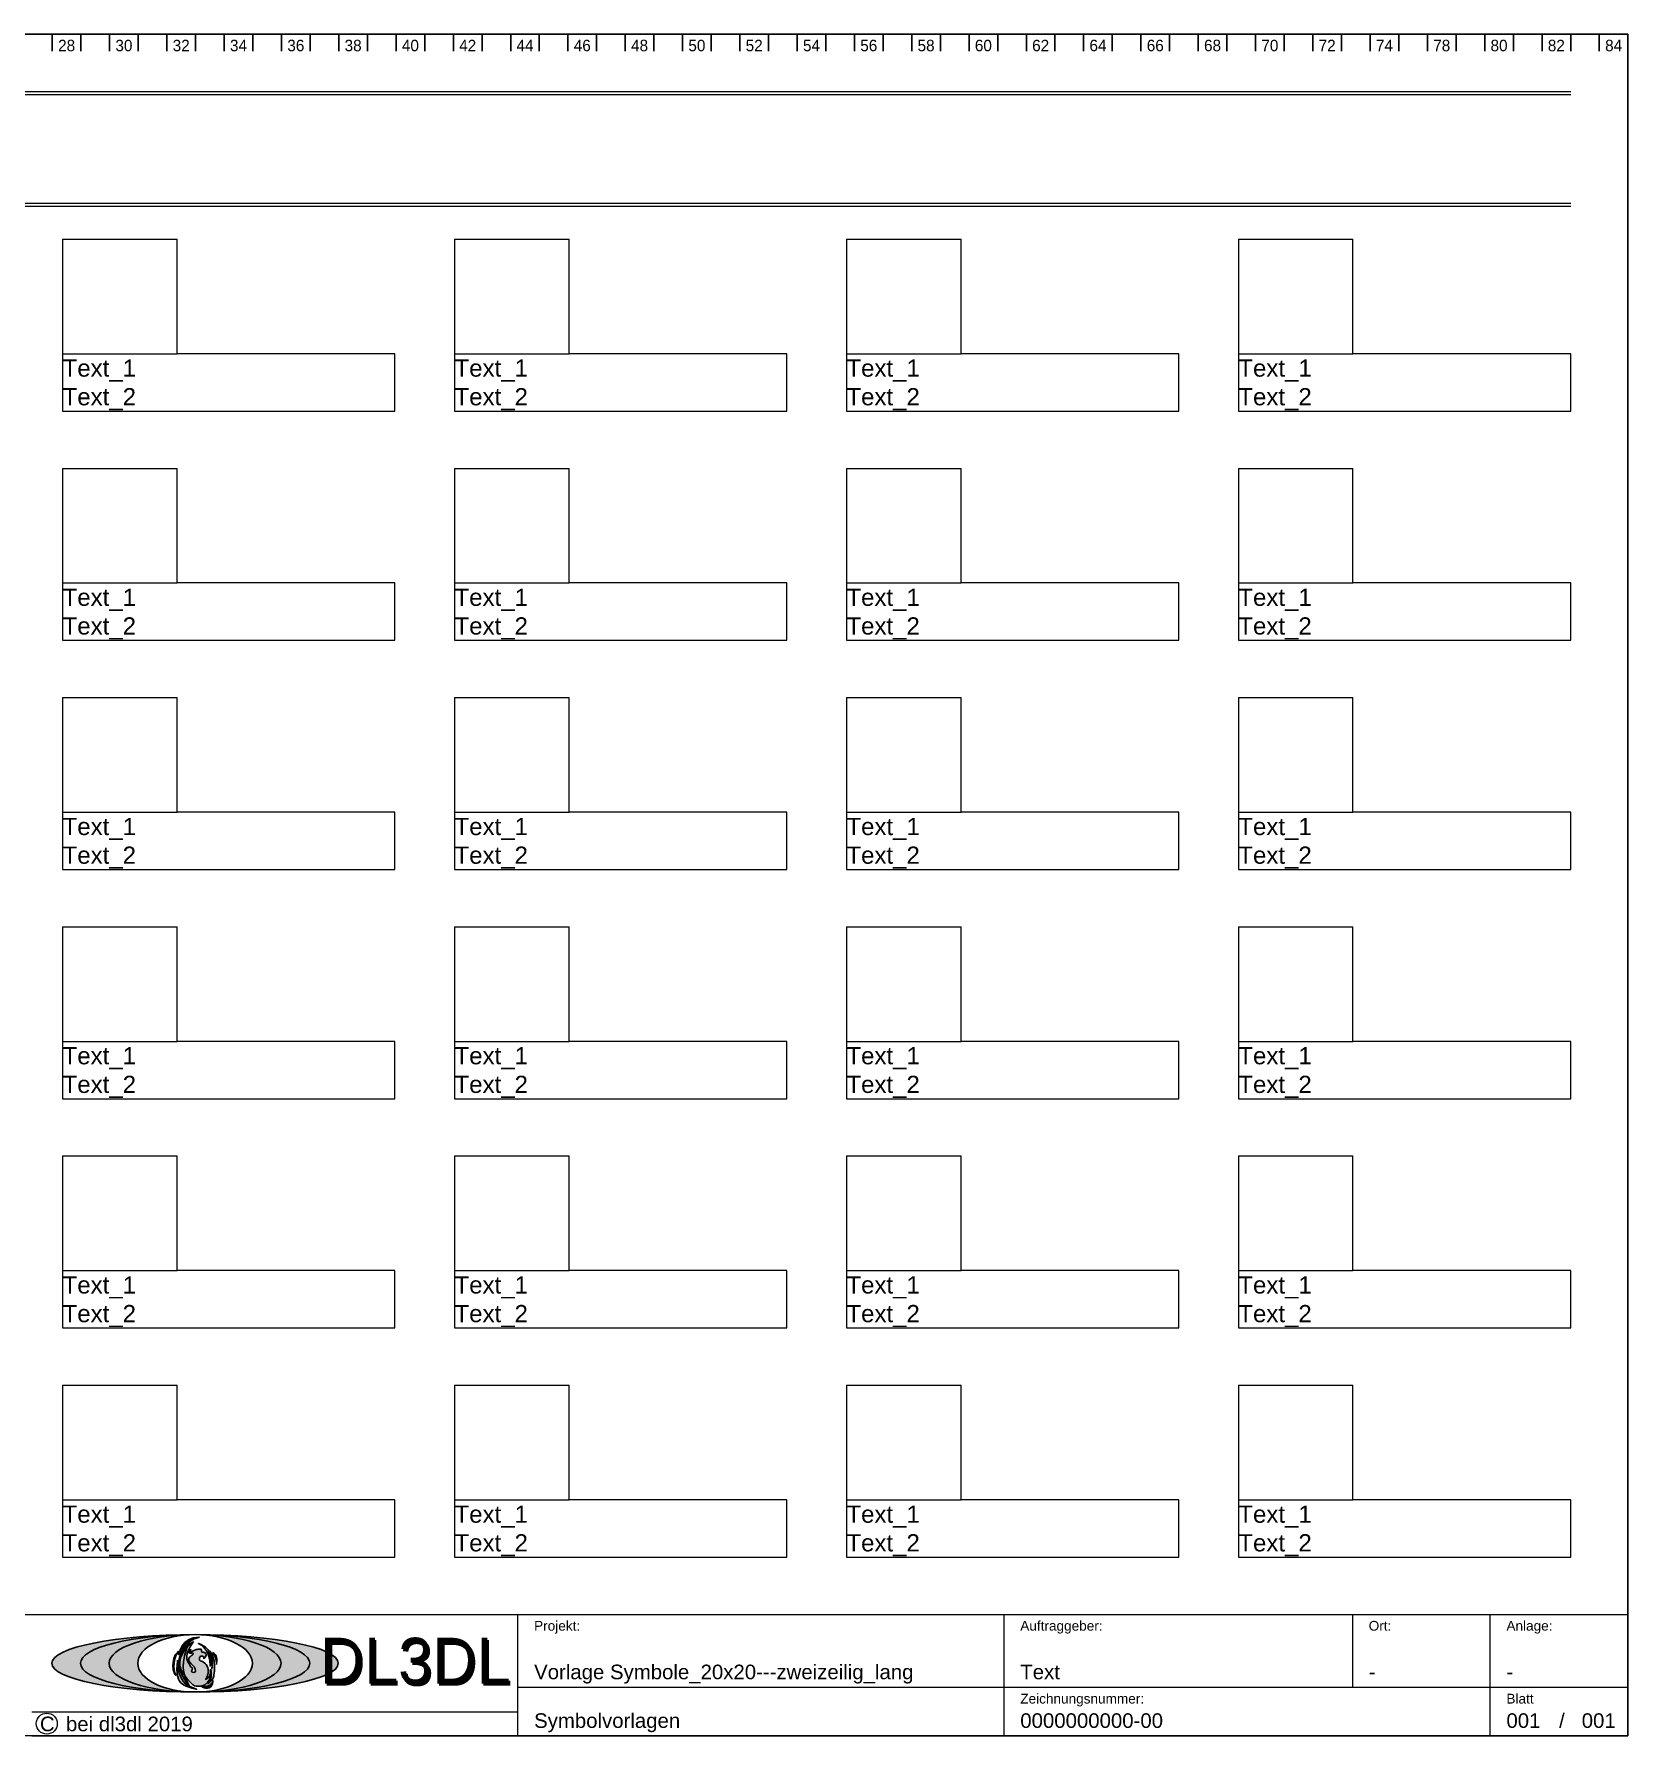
# Model space of a CAD drawing. Header units: millimetres. Extents: x 0 to 1740, y -634 to 297.
# Drawn here: x 1461.8 to 1740, y -633.9 to -336.9 of the extents above; entities that cross this region are included whole.
import ezdxf
from ezdxf.enums import TextEntityAlignment as Align

# ---------------------------------------------------------------- set-up
doc = ezdxf.new("R2010")
doc.units = ezdxf.units.MM
doc.layers.get('0').update_dxf_attribs({"lineweight": 25, "true_color": 0xffffff})
for name, color, linetype, lineweight, true_color in [('_Rahmen_Symbol_bl', 5, 'Continuous', 5, 0x0000ff), ('_Rahmen_Symbol_rt', 1, 'Continuous', 5, 0xff0000), ('_Rahmen_Symbol_Text', 3, 'Continuous', 5, 0x00ff00), ('_Zeichenfläche', 30, 'Continuous', 5, 0xff7f00), ('BLATTRAHMEN', 5, 'Continuous', 5, 0x0000ff), ('FORMAT', 2, 'Continuous', 5, 0xffff00), ('LOGO_A', 1, 'Continuous', 5, 0xff0000), ('LOGO_B', 30, 'Continuous', 5, 0xff7f00), ('LOGO_C', 12, 'Continuous', 5, 0xaa0000), ('LOGO_TEXT', 5, 'Continuous', 5, 0x0000ff), ('TEXT_VORGABE', 1, 'Continuous', 5, 0xff0000)]:
    doc.layers.add(name, color=color, linetype=linetype, lineweight=lineweight, true_color=true_color)
for name, color, linetype, true_color in [('Logo_Text2', 1, 'Continuous', 0xff0000), ('PFOENIX', 94, 'Continuous', 0x008000), ('RASTER', 5, 'Continuous', 0x0000ff), ('TEXT_AUSGEFUELLT', 3, 'Continuous', 0x00ff00)]:
    doc.layers.add(name, color=color, linetype=linetype, true_color=true_color)
doc.styles.add('textstyle101', font='')
doc.styles.add('textstyle120', font='')
doc.styles.add('textstyle131', font='')
doc.styles.add('textstyle135', font='')
doc.styles.add('textstyle1435', font='')
doc.styles.add('textstyle1436', font='')
doc.styles.add('textstyle1437', font='')
doc.styles.add('textstyle1442', font='')
doc.styles.add('textstyle1446', font='')
doc.styles.add('textstyle1447', font='')
doc.styles.add('textstyle1448', font='')
doc.styles.add('textstyle1449', font='')
doc.styles.add('textstyle1450', font='')
doc.styles.add('textstyle147', font='')
doc.styles.add('textstyle156', font='')
doc.styles.add('textstyle1582', font='')
doc.styles.add('textstyle1583', font='')
doc.styles.add('textstyle1584', font='')
doc.styles.add('textstyle1585', font='')
doc.styles.add('textstyle1586', font='')
doc.styles.add('textstyle1587', font='')
doc.styles.add('textstyle1588', font='')
doc.styles.add('textstyle1589', font='')
doc.styles.add('textstyle1590', font='')
doc.styles.add('textstyle1591', font='')
doc.styles.add('textstyle1592', font='')
doc.styles.add('textstyle1593', font='')
doc.styles.add('textstyle1595', font='')
doc.styles.add('textstyle1596', font='')
doc.styles.add('textstyle1597', font='')
doc.styles.add('textstyle1598', font='')
doc.styles.add('textstyle1599', font='')
doc.styles.add('textstyle1600', font='')
doc.styles.add('textstyle1601', font='')
doc.styles.add('textstyle1603', font='')
doc.styles.add('textstyle1604', font='')
doc.styles.add('textstyle1605', font='')
doc.styles.add('textstyle1610', font='')
doc.styles.add('textstyle1611', font='')
doc.styles.add('textstyle1612', font='')
doc.styles.add('textstyle1613', font='')
doc.styles.add('textstyle1618', font='')
doc.styles.add('textstyle1622', font='')
doc.styles.add('textstyle1623', font='')
doc.styles.add('textstyle1624', font='')
doc.styles.add('textstyle1625', font='')
doc.styles.add('textstyle1626', font='')
doc.styles.add('textstyle1635', font='')
doc.styles.add('textstyle1636', font='')
doc.styles.add('textstyle1637', font='')
doc.styles.add('textstyle1638', font='')
doc.styles.add('textstyle1639', font='')
doc.styles.add('textstyle1640', font='')
doc.styles.add('textstyle1641', font='')
doc.styles.add('textstyle167', font='')
doc.styles.add('textstyle183', font='')
doc.styles.add('textstyle202', font='')
doc.styles.add('textstyle21', font='')
doc.styles.add('textstyle214', font='')
doc.styles.add('textstyle221', font='')
doc.styles.add('textstyle232', font='')
doc.styles.add('textstyle239', font='')
doc.styles.add('textstyle250', font='')
doc.styles.add('textstyle265', font='')
doc.styles.add('textstyle27', font='')
doc.styles.add('textstyle276', font='')
doc.styles.add('textstyle282', font='')
doc.styles.add('textstyle292', font='')
doc.styles.add('textstyle303', font='')
doc.styles.add('textstyle326', font='')
doc.styles.add('textstyle329', font='')
doc.styles.add('textstyle39', font='')
doc.styles.add('textstyle407', font='')
doc.styles.add('textstyle413', font='')
doc.styles.add('textstyle418', font='')
doc.styles.add('textstyle440', font='')
doc.styles.add('textstyle500', font='')
doc.styles.add('textstyle508', font='')
doc.styles.add('textstyle513', font='')
doc.styles.add('textstyle54', font='')
doc.styles.add('textstyle65', font='')
doc.styles.add('textstyle663', font='')
doc.styles.add('textstyle666', font='')
doc.styles.add('textstyle674', font='')
doc.styles.add('textstyle679', font='')
doc.styles.add('textstyle685', font='')
doc.styles.add('textstyle7', font='')
doc.styles.add('textstyle712', font='')
doc.styles.add('textstyle718', font='')
doc.styles.add('textstyle723', font='')
doc.styles.add('textstyle76', font='')
doc.styles.add('textstyle87', font='')
doc.styles.add('textstyle98', font='')
doc.styles.get('textstyle101').set_extended_font_data('textstyle80')
doc.styles.get('textstyle120').set_extended_font_data('textstyle78')
doc.styles.get('textstyle131').set_extended_font_data('textstyle79')
doc.styles.get('textstyle135').set_extended_font_data('textstyle142')
doc.styles.get('textstyle1435').set_extended_font_data('Arial')
doc.styles.get('textstyle1436').set_extended_font_data('Arial')
doc.styles.get('textstyle1437').set_extended_font_data('Arial')
doc.styles.get('textstyle1442').set_extended_font_data('Arial')
doc.styles.get('textstyle1446').set_extended_font_data('Arial')
doc.styles.get('textstyle1447').set_extended_font_data('Arial')
doc.styles.get('textstyle1448').set_extended_font_data('Arial')
doc.styles.get('textstyle1449').set_extended_font_data('Arial')
doc.styles.get('textstyle1450').set_extended_font_data('Arial')
doc.styles.get('textstyle147').set_extended_font_data('textstyle141')
doc.styles.get('textstyle156').set_extended_font_data('textstyle82')
doc.styles.get('textstyle1582').set_extended_font_data('Arial')
doc.styles.get('textstyle1583').set_extended_font_data('Arial')
doc.styles.get('textstyle1584').set_extended_font_data('Arial')
doc.styles.get('textstyle1585').set_extended_font_data('Arial')
doc.styles.get('textstyle1586').set_extended_font_data('Arial')
doc.styles.get('textstyle1587').set_extended_font_data('Arial')
doc.styles.get('textstyle1588').set_extended_font_data('Arial')
doc.styles.get('textstyle1589').set_extended_font_data('Arial')
doc.styles.get('textstyle1590').set_extended_font_data('Arial')
doc.styles.get('textstyle1591').set_extended_font_data('Arial')
doc.styles.get('textstyle1592').set_extended_font_data('Arial')
doc.styles.get('textstyle1593').set_extended_font_data('Arial')
doc.styles.get('textstyle1595').set_extended_font_data('Arial')
doc.styles.get('textstyle1596').set_extended_font_data('Arial')
doc.styles.get('textstyle1597').set_extended_font_data('Arial')
doc.styles.get('textstyle1598').set_extended_font_data('Arial')
doc.styles.get('textstyle1599').set_extended_font_data('Arial')
doc.styles.get('textstyle1600').set_extended_font_data('Arial')
doc.styles.get('textstyle1601').set_extended_font_data('Arial')
doc.styles.get('textstyle1603').set_extended_font_data('Arial')
doc.styles.get('textstyle1604').set_extended_font_data('Arial')
doc.styles.get('textstyle1605').set_extended_font_data('Arial')
doc.styles.get('textstyle1610').set_extended_font_data('Arial')
doc.styles.get('textstyle1611').set_extended_font_data('Arial')
doc.styles.get('textstyle1612').set_extended_font_data('Arial')
doc.styles.get('textstyle1613').set_extended_font_data('Arial')
doc.styles.get('textstyle1618').set_extended_font_data('Arial')
doc.styles.get('textstyle1622').set_extended_font_data('Arial')
doc.styles.get('textstyle1623').set_extended_font_data('Arial')
doc.styles.get('textstyle1624').set_extended_font_data('Arial')
doc.styles.get('textstyle1625').set_extended_font_data('Arial')
doc.styles.get('textstyle1626').set_extended_font_data('Arial')
doc.styles.get('textstyle1635').set_extended_font_data('Arial')
doc.styles.get('textstyle1636').set_extended_font_data('Arial')
doc.styles.get('textstyle1637').set_extended_font_data('Arial')
doc.styles.get('textstyle1638').set_extended_font_data('Arial')
doc.styles.get('textstyle1639').set_extended_font_data('Arial')
doc.styles.get('textstyle1640').set_extended_font_data('Arial')
doc.styles.get('textstyle1641').set_extended_font_data('Arial')
doc.styles.get('textstyle167').set_extended_font_data('textstyle140')
doc.styles.get('textstyle183').set_extended_font_data('textstyle146')
doc.styles.get('textstyle202').set_extended_font_data('textstyle143')
doc.styles.get('textstyle21').set_extended_font_data('textstyle72')
doc.styles.get('textstyle214').set_extended_font_data('textstyle144')
doc.styles.get('textstyle221').set_extended_font_data('textstyle148')
doc.styles.get('textstyle232').set_extended_font_data('textstyle150')
doc.styles.get('textstyle239').set_extended_font_data('textstyle145')
doc.styles.get('textstyle250').set_extended_font_data('textstyle147')
doc.styles.get('textstyle265').set_extended_font_data('textstyle152')
doc.styles.get('textstyle27').set_extended_font_data('textstyle70')
doc.styles.get('textstyle276').set_extended_font_data('textstyle154')
doc.styles.get('textstyle282').set_extended_font_data('textstyle153')
doc.styles.get('textstyle292').set_extended_font_data('textstyle149')
doc.styles.get('textstyle303').set_extended_font_data('textstyle151')
doc.styles.get('textstyle326').set_extended_font_data('TGL 31034-1')
doc.styles.get('textstyle329').set_extended_font_data('TGL 31034-1')
doc.styles.get('textstyle39').set_extended_font_data('textstyle71')
doc.styles.get('textstyle407').set_extended_font_data('Arial')
doc.styles.get('textstyle413').set_extended_font_data('Arial')
doc.styles.get('textstyle418').set_extended_font_data('Arial')
doc.styles.get('textstyle440').set_extended_font_data('Arial')
doc.styles.get('textstyle500').set_extended_font_data('Arial')
doc.styles.get('textstyle508').set_extended_font_data('Arial')
doc.styles.get('textstyle513').set_extended_font_data('Arial')
doc.styles.get('textstyle54').set_extended_font_data('textstyle77')
doc.styles.get('textstyle65').set_extended_font_data('textstyle76')
doc.styles.get('textstyle663').set_extended_font_data('Arial')
doc.styles.get('textstyle666').set_extended_font_data('Arial')
doc.styles.get('textstyle674').set_extended_font_data('Arial')
doc.styles.get('textstyle679').set_extended_font_data('Arial')
doc.styles.get('textstyle685').set_extended_font_data('Arial')
doc.styles.get('textstyle7').set_extended_font_data('textstyle73')
doc.styles.get('textstyle712').set_extended_font_data('Arial')
doc.styles.get('textstyle718').set_extended_font_data('Arial')
doc.styles.get('textstyle723').set_extended_font_data('Arial')
doc.styles.get('textstyle76').set_extended_font_data('textstyle74')
doc.styles.get('textstyle87').set_extended_font_data('textstyle75')
doc.styles.get('textstyle98').set_extended_font_data('textstyle81')

msp = doc.modelspace()

# ---------------------------------------------------------------- hatches: boundary and pattern name
at = {"layer": 'LOGO_A'}
h = msp.add_hatch(color=256, dxfattribs=at)
edge = h.paths.add_edge_path()
edge.add_ellipse((1489.92, -621.26), major_axis=(10, 0), ratio=0.5, start_angle=0, end_angle=360)
edge = h.paths.add_edge_path()
edge.add_ellipse((1489.92, -621.26), major_axis=(15, 0), ratio=0.333333, start_angle=0, end_angle=360)
at = {"layer": 'LOGO_B'}
h = msp.add_hatch(color=256, dxfattribs=at)
edge = h.paths.add_edge_path()
edge.add_ellipse((1489.92, -621.26), major_axis=(15, 0), ratio=0.333333, start_angle=0, end_angle=360)
edge = h.paths.add_edge_path()
edge.add_ellipse((1489.92, -621.26), major_axis=(20, 0), ratio=0.25, start_angle=0, end_angle=360)
at = {"layer": 'LOGO_C'}
h = msp.add_hatch(color=256, dxfattribs=at)
edge = h.paths.add_edge_path()
edge.add_ellipse((1489.92, -621.26), major_axis=(20, 0), ratio=0.25, start_angle=0, end_angle=360)
edge = h.paths.add_edge_path()
edge.add_ellipse((1489.92, -621.26), major_axis=(25, 0), ratio=0.2, start_angle=0, end_angle=360)
at = {"layer": 'PFOENIX'}
h = msp.add_hatch(color=256, dxfattribs=at)
edge = h.paths.add_edge_path()
edge.add_spline(control_points=[(1489.18, -621.89), (1489.58, -622.14), (1489.3, -622.61), (1489.3, -622.61), (1489.3, -622.61), (1489.4, -622.85), (1490.03, -622.86), (1489.93, -622.28), (1489.81, -621.89), (1489.29, -621.37), (1488.88, -621.03), (1488.73, -620.56), (1489.03, -620.07), (1489.53, -619.75), (1489.62, -619.62), (1489.55, -619.45), (1489.27, -619.46), (1489.01, -619.53), (1488.8, -619.41), (1488.85, -619.06), (1489.18, -618.9), (1489.19, -618.88), (1489.19, -618.9), (1489.1, -619.04), (1488.95, -619.16), (1489.07, -619.26), (1489.45, -619.16), (1489.91, -618.91), (1490.71, -618.74), (1491, -618.78), (1491.04, -618.86), (1491.08, -619.11), (1490.99, -619.32), (1491.38, -619.28), (1491.66, -619.41), (1491.88, -619.64), (1491.83, -620.02), (1491.57, -620.36), (1491.46, -620.44), (1491.46, -620.44), (1491.43, -620.24), (1491.37, -620.03), (1491.13, -619.99), (1490.8, -620.04), (1490.66, -620.36), (1490.67, -620.75), (1490.96, -620.87), (1491.55, -621.08), (1491.83, -621.44)], knot_values=[0, 0, 0, 0, 1, 2, 3, 4, 5, 6, 7, 8, 9, 10, 11, 12, 13, 14, 15, 16, 17, 18, 19, 20, 21, 22, 23, 24, 25, 26, 27, 28, 29, 30, 31, 32, 33, 34, 35, 36, 37, 38, 39, 40, 41, 42, 43, 44, 45, 46, 46, 46, 46], degree=3, periodic=0)
edge.add_spline(control_points=[(1491.83, -621.44), (1492.1, -621.9), (1492.29, -622.55), (1492.18, -623.18), (1491.95, -623.75), (1491.74, -624.1), (1491.74, -624.1), (1492.43, -623.69), (1492.62, -622.99), (1492.61, -622.45), (1492.54, -622.3), (1492.75, -622.66), (1492.77, -623.29), (1492.64, -623.7), (1492.08, -624.72), (1491.5, -625.1), (1490.85, -625.28), (1490.07, -625.29), (1489.57, -625.04), (1489.57, -625.04), (1489.57, -625.04)], knot_values=[0, 0, 0, 0, 1, 2, 3, 4, 5, 6, 7, 8, 9, 10, 11, 12, 13, 14, 15, 16, 17, 18, 18, 18, 18], degree=3, periodic=0)
edge.add_spline(control_points=[(1489.57, -625.04), (1489.57, -625.04), (1489.51, -625.08), (1485.66, -620.66), (1489.65, -617.46)], knot_values=[0, 0, 0, 0, 1, 2, 2, 2, 2], degree=3, periodic=0)
edge.add_spline(control_points=[(1489.65, -617.46), (1487.9, -619.74), (1489.18, -621.89), (1489.18, -621.89), (1489.18, -621.89), (1489.18, -621.89), (1489.18, -621.89)], knot_values=[0, 0, 0, 0, 1, 2, 3, 4, 4, 4, 4], degree=3, periodic=0)
h = msp.add_hatch(color=256, dxfattribs=at)
edge = h.paths.add_edge_path()
edge.add_spline(control_points=[(1489.06, -617.4), (1487.08, -621.25), (1488.92, -625.25), (1488.92, -625.27), (1488.92, -625.27), (1486.06, -621.19), (1489.06, -617.4), (1489.06, -617.4), (1489.06, -617.4)], knot_values=[0, 0, 0, 0, 1, 2, 3, 4, 5, 6, 6, 6, 6], degree=3, periodic=0)
h = msp.add_hatch(color=256, dxfattribs=at)
edge = h.paths.add_edge_path()
edge.add_spline(control_points=[(1490.68, -616.68), (1488.03, -617.32), (1487.05, -619.86), (1487.05, -619.86)], knot_values=[0, 0, 0, 0, 1, 1, 1, 1], degree=3, periodic=0)
edge.add_spline(control_points=[(1487.05, -619.86), (1487.08, -619.67), (1487.44, -616.69), (1490.68, -616.68)], knot_values=[0, 0, 0, 0, 1, 1, 1, 1], degree=3, periodic=0)
h = msp.add_hatch(color=256, dxfattribs=at)
edge = h.paths.add_edge_path()
edge.add_spline(control_points=[(1487.02, -619.14), (1485.42, -620.66), (1486.19, -623.2), (1486.54, -623.37)], knot_values=[0, 0, 0, 0, 1, 1, 1, 1], degree=3, periodic=0)
edge.add_spline(control_points=[(1486.54, -623.37), (1486.43, -623.28), (1485.66, -620.74), (1487.02, -619.14)], knot_values=[0, 0, 0, 0, 1, 1, 1, 1], degree=3, periodic=0)
h = msp.add_hatch(color=256, dxfattribs=at)
edge = h.paths.add_edge_path()
edge.add_spline(control_points=[(1492.43, -620.46), (1492.49, -620.79), (1492.52, -621.04), (1492.55, -621.44), (1492.56, -621.75), (1492.55, -621.75), (1492.55, -621.75), (1492.7, -621.33), (1492.7, -620.83), (1492.59, -619.94), (1492.31, -619.12), (1492.07, -618.72), (1491.39, -618.17), (1490.49, -617.77), (1490.49, -617.77), (1490.49, -617.77)], knot_values=[0, 0, 0, 0, 1, 2, 3, 4, 5, 6, 7, 8, 9, 10, 11, 12, 13, 13, 13, 13], degree=3, periodic=0)
edge.add_spline(control_points=[(1490.49, -617.77), (1491.03, -618.05), (1491.34, -618.36), (1491.66, -618.77), (1491.99, -619.2), (1492.29, -619.88), (1492.43, -620.46)], knot_values=[0, 0, 0, 0, 1, 2, 3, 4, 4, 4, 4], degree=3, periodic=0)
h = msp.add_hatch(color=256, dxfattribs=at)
edge = h.paths.add_edge_path()
edge.add_spline(control_points=[(1493.29, -622.61), (1493.26, -623.11), (1493.11, -623.79), (1492.89, -624.17), (1492.42, -624.61), (1492.15, -624.87), (1492.15, -624.87), (1492.34, -624.53), (1492.6, -624.11), (1492.76, -623.69), (1492.77, -623.29), (1492.59, -622.39)], knot_values=[0, 0, 0, 0, 1, 2, 3, 4, 5, 6, 7, 8, 9, 9, 9, 9], degree=3, periodic=0)
edge.add_spline(control_points=[(1492.59, -622.39), (1492.84, -622.25), (1492.89, -621.98), (1492.92, -621.14), (1492.87, -620.38), (1492.86, -619.97), (1492.59, -619.16), (1492.44, -619.05), (1492.89, -619.63), (1493.04, -620.03), (1493.19, -620.59), (1493.27, -621.14), (1493.31, -621.9), (1493.29, -622.61)], knot_values=[0, 0, 0, 0, 1, 2, 3, 4, 5, 6, 7, 8, 9, 10, 11, 11, 11, 11], degree=3, periodic=0)
h = msp.add_hatch(color=256, dxfattribs=at)
edge = h.paths.add_edge_path()
edge.add_spline(control_points=[(1493.64, -621.46), (1493.63, -620.93), (1493.56, -620.58), (1493.48, -620.18), (1493.32, -619.86), (1492.97, -619.35), (1492.97, -619.35), (1492.97, -619.35)], knot_values=[0, 0, 0, 0, 1, 2, 3, 4, 5, 5, 5, 5], degree=3, periodic=0)
edge.add_spline(control_points=[(1492.97, -619.35), (1493.8, -619.77), (1493.64, -621.46), (1493.64, -621.46), (1493.64, -621.46)], knot_values=[0, 0, 0, 0, 1, 2, 2, 2, 2], degree=3, periodic=0)
h = msp.add_hatch(color=256, dxfattribs=at)
edge = h.paths.add_edge_path()
edge.add_spline(control_points=[(1486.83, -620.74), (1486.93, -624.5), (1490.2, -625.8), (1490.2, -625.8), (1490.2, -625.8), (1486.52, -624.89), (1486.86, -620.78), (1486.86, -620.78), (1486.83, -620.74)], knot_values=[0, 0, 0, 0, 1, 2, 3, 4, 5, 6, 6, 6, 6], degree=3, periodic=0)
h = msp.add_hatch(color=256, dxfattribs=at)
edge = h.paths.add_edge_path()
edge.add_spline(control_points=[(1491.25, -625.45), (1491.61, -625.6), (1492.2, -625.61), (1492.52, -625.51), (1492.81, -625.19), (1493, -624.74), (1493.02, -624.4), (1493.06, -624.25), (1493.06, -624.25), (1493.06, -624.25), (1492.94, -624.55), (1492.84, -624.65), (1492.6, -624.95), (1492.35, -625.12), (1492.1, -625.22), (1491.73, -625.34), (1491.37, -625.36), (1491.25, -625.37), (1491.12, -625.36), (1491.12, -625.37), (1491.12, -625.37), (1491.19, -625.42), (1491.25, -625.45), (1491.25, -625.45), (1491.25, -625.45)], knot_values=[0, 0, 0, 0, 1, 2, 3, 4, 5, 6, 7, 8, 9, 10, 11, 12, 13, 14, 15, 16, 17, 18, 19, 20, 21, 22, 22, 22, 22], degree=3, periodic=0)

# ---------------------------------------------------------------- linework, layer by layer
for major_axis, ratio in [((25, 0), 0.2), ((20, 0), 0.25), ((15, 0), 0.333333), ((10, 0), 0.5)]:
    msp.add_ellipse((1489.92, -621.26), major_axis=major_axis, ratio=ratio)
at = {"layer": '_Rahmen_Symbol_bl'}
for p, q in [((1466.8, -392.73), (1466.8, -402.73)), ((1524.8, -392.73), (1486.8, -392.73)), ((1524.8, -402.73), (1524.8, -392.73)), ((1535.2, -392.73), (1535.2, -402.73)), ((1593.2, -392.73), (1555.2, -392.73)), ((1593.2, -402.73), (1593.2, -392.73)), ((1603.6, -392.73), (1603.6, -402.73)), ((1661.6, -392.73), (1623.6, -392.73)), ((1661.6, -402.73), (1661.6, -392.73)), ((1672, -392.73), (1672, -402.73)), ((1730, -392.73), (1692, -392.73)), ((1730, -402.73), (1730, -392.73)), ((1466.8, -402.73), (1524.8, -402.73)), ((1535.2, -402.73), (1593.2, -402.73)), ((1603.6, -402.73), (1661.6, -402.73)), ((1672, -402.73), (1730, -402.73)), ((1466.8, -432.73), (1466.8, -442.73)), ((1524.8, -432.73), (1486.8, -432.73)), ((1524.8, -442.73), (1524.8, -432.73)), ((1535.2, -432.73), (1535.2, -442.73)), ((1593.2, -432.73), (1555.2, -432.73)), ((1593.2, -442.73), (1593.2, -432.73)), ((1603.6, -432.73), (1603.6, -442.73)), ((1661.6, -432.73), (1623.6, -432.73)), ((1661.6, -442.73), (1661.6, -432.73)), ((1672, -432.73), (1672, -442.73)), ((1730, -432.73), (1692, -432.73)), ((1730, -442.73), (1730, -432.73)), ((1466.8, -442.73), (1524.8, -442.73)), ((1535.2, -442.73), (1593.2, -442.73)), ((1603.6, -442.73), (1661.6, -442.73)), ((1672, -442.73), (1730, -442.73)), ((1466.8, -472.73), (1466.8, -482.73)), ((1524.8, -472.73), (1486.8, -472.73)), ((1524.8, -482.73), (1524.8, -472.73)), ((1535.2, -472.73), (1535.2, -482.73)), ((1593.2, -472.73), (1555.2, -472.73)), ((1593.2, -482.73), (1593.2, -472.73)), ((1603.6, -472.73), (1603.6, -482.73)), ((1661.6, -472.73), (1623.6, -472.73)), ((1661.6, -482.73), (1661.6, -472.73)), ((1672, -472.73), (1672, -482.73)), ((1730, -472.73), (1692, -472.73)), ((1730, -482.73), (1730, -472.73)), ((1466.8, -482.73), (1524.8, -482.73)), ((1535.2, -482.73), (1593.2, -482.73)), ((1603.6, -482.73), (1661.6, -482.73)), ((1672, -482.73), (1730, -482.73)), ((1466.8, -512.73), (1466.8, -522.73)), ((1524.8, -512.73), (1486.8, -512.73)), ((1524.8, -522.73), (1524.8, -512.73)), ((1535.2, -512.73), (1535.2, -522.73)), ((1593.2, -512.73), (1555.2, -512.73)), ((1593.2, -522.73), (1593.2, -512.73)), ((1603.6, -512.73), (1603.6, -522.73)), ((1661.6, -512.73), (1623.6, -512.73)), ((1661.6, -522.73), (1661.6, -512.73)), ((1672, -512.73), (1672, -522.73)), ((1730, -512.73), (1692, -512.73)), ((1730, -522.73), (1730, -512.73)), ((1466.8, -522.73), (1524.8, -522.73)), ((1535.2, -522.73), (1593.2, -522.73)), ((1603.6, -522.73), (1661.6, -522.73)), ((1672, -522.73), (1730, -522.73)), ((1466.8, -552.73), (1466.8, -562.73)), ((1524.8, -552.73), (1486.8, -552.73)), ((1524.8, -562.73), (1524.8, -552.73)), ((1535.2, -552.73), (1535.2, -562.73)), ((1593.2, -552.73), (1555.2, -552.73)), ((1593.2, -562.73), (1593.2, -552.73)), ((1603.6, -552.73), (1603.6, -562.73)), ((1661.6, -552.73), (1623.6, -552.73)), ((1661.6, -562.73), (1661.6, -552.73)), ((1672, -552.73), (1672, -562.73)), ((1730, -552.73), (1692, -552.73)), ((1730, -562.73), (1730, -552.73)), ((1466.8, -562.73), (1524.8, -562.73)), ((1535.2, -562.73), (1593.2, -562.73)), ((1603.6, -562.73), (1661.6, -562.73)), ((1672, -562.73), (1730, -562.73)), ((1466.8, -592.73), (1466.8, -602.73)), ((1524.8, -592.73), (1486.8, -592.73)), ((1524.8, -602.73), (1524.8, -592.73)), ((1535.2, -592.73), (1535.2, -602.73)), ((1593.2, -592.73), (1555.2, -592.73)), ((1593.2, -602.73), (1593.2, -592.73)), ((1603.6, -592.73), (1603.6, -602.73)), ((1661.6, -592.73), (1623.6, -592.73)), ((1661.6, -602.73), (1661.6, -592.73)), ((1672, -592.73), (1672, -602.73)), ((1730, -592.73), (1692, -592.73)), ((1730, -602.73), (1730, -592.73)), ((1466.8, -602.73), (1524.8, -602.73)), ((1535.2, -602.73), (1593.2, -602.73)), ((1603.6, -602.73), (1661.6, -602.73)), ((1672, -602.73), (1730, -602.73))]:
    msp.add_line(p, q, dxfattribs=at)
at = {"layer": '_Rahmen_Symbol_rt'}
for p, q in [((1466.8, -372.73), (1466.8, -392.73)), ((1466.8, -372.73), (1486.8, -372.73)), ((1486.8, -392.73), (1486.8, -372.73)), ((1535.2, -372.73), (1535.2, -392.73)), ((1535.2, -372.73), (1555.2, -372.73)), ((1555.2, -392.73), (1555.2, -372.73)), ((1603.6, -372.73), (1603.6, -392.73)), ((1603.6, -372.73), (1623.6, -372.73)), ((1623.6, -392.73), (1623.6, -372.73)), ((1672, -372.73), (1672, -392.73)), ((1672, -372.73), (1692, -372.73)), ((1692, -392.73), (1692, -372.73)), ((1466.8, -392.73), (1486.8, -392.73)), ((1535.2, -392.73), (1555.2, -392.73)), ((1603.6, -392.73), (1623.6, -392.73)), ((1672, -392.73), (1692, -392.73)), ((1466.8, -412.73), (1466.8, -432.73)), ((1466.8, -412.73), (1486.8, -412.73)), ((1486.8, -432.73), (1486.8, -412.73)), ((1535.2, -412.73), (1535.2, -432.73)), ((1535.2, -412.73), (1555.2, -412.73)), ((1555.2, -432.73), (1555.2, -412.73)), ((1603.6, -412.73), (1603.6, -432.73)), ((1603.6, -412.73), (1623.6, -412.73)), ((1623.6, -432.73), (1623.6, -412.73)), ((1672, -412.73), (1672, -432.73)), ((1672, -412.73), (1692, -412.73)), ((1692, -432.73), (1692, -412.73)), ((1466.8, -432.73), (1486.8, -432.73)), ((1535.2, -432.73), (1555.2, -432.73)), ((1603.6, -432.73), (1623.6, -432.73)), ((1672, -432.73), (1692, -432.73)), ((1466.8, -452.73), (1466.8, -472.73)), ((1466.8, -452.73), (1486.8, -452.73)), ((1486.8, -472.73), (1486.8, -452.73)), ((1535.2, -452.73), (1535.2, -472.73)), ((1535.2, -452.73), (1555.2, -452.73)), ((1555.2, -472.73), (1555.2, -452.73)), ((1603.6, -452.73), (1603.6, -472.73)), ((1603.6, -452.73), (1623.6, -452.73)), ((1623.6, -472.73), (1623.6, -452.73)), ((1672, -452.73), (1672, -472.73)), ((1672, -452.73), (1692, -452.73)), ((1692, -472.73), (1692, -452.73)), ((1466.8, -472.73), (1486.8, -472.73)), ((1535.2, -472.73), (1555.2, -472.73)), ((1603.6, -472.73), (1623.6, -472.73)), ((1672, -472.73), (1692, -472.73)), ((1466.8, -492.73), (1466.8, -512.73)), ((1466.8, -492.73), (1486.8, -492.73)), ((1486.8, -512.73), (1486.8, -492.73)), ((1535.2, -492.73), (1535.2, -512.73)), ((1535.2, -492.73), (1555.2, -492.73)), ((1555.2, -512.73), (1555.2, -492.73)), ((1603.6, -492.73), (1603.6, -512.73)), ((1603.6, -492.73), (1623.6, -492.73)), ((1623.6, -512.73), (1623.6, -492.73)), ((1672, -492.73), (1672, -512.73)), ((1672, -492.73), (1692, -492.73)), ((1692, -512.73), (1692, -492.73)), ((1466.8, -512.73), (1486.8, -512.73)), ((1535.2, -512.73), (1555.2, -512.73)), ((1603.6, -512.73), (1623.6, -512.73)), ((1672, -512.73), (1692, -512.73)), ((1466.8, -532.73), (1466.8, -552.73)), ((1466.8, -532.73), (1486.8, -532.73)), ((1486.8, -552.73), (1486.8, -532.73)), ((1535.2, -532.73), (1535.2, -552.73)), ((1535.2, -532.73), (1555.2, -532.73)), ((1555.2, -552.73), (1555.2, -532.73)), ((1603.6, -532.73), (1603.6, -552.73)), ((1603.6, -532.73), (1623.6, -532.73)), ((1623.6, -552.73), (1623.6, -532.73)), ((1672, -532.73), (1672, -552.73)), ((1672, -532.73), (1692, -532.73)), ((1692, -552.73), (1692, -532.73)), ((1466.8, -552.73), (1486.8, -552.73)), ((1535.2, -552.73), (1555.2, -552.73)), ((1603.6, -552.73), (1623.6, -552.73)), ((1672, -552.73), (1692, -552.73)), ((1466.8, -572.73), (1466.8, -592.73)), ((1466.8, -572.73), (1486.8, -572.73)), ((1486.8, -592.73), (1486.8, -572.73)), ((1535.2, -572.73), (1535.2, -592.73)), ((1535.2, -572.73), (1555.2, -572.73)), ((1555.2, -592.73), (1555.2, -572.73)), ((1603.6, -572.73), (1603.6, -592.73)), ((1603.6, -572.73), (1623.6, -572.73)), ((1623.6, -592.73), (1623.6, -572.73)), ((1672, -572.73), (1672, -592.73)), ((1672, -572.73), (1692, -572.73)), ((1692, -592.73), (1692, -572.73)), ((1466.8, -592.73), (1486.8, -592.73)), ((1535.2, -592.73), (1555.2, -592.73)), ((1603.6, -592.73), (1623.6, -592.73)), ((1672, -592.73), (1692, -592.73))]:
    msp.add_line(p, q, dxfattribs=at)
at = {"layer": '_Zeichenfläche'}
for p, q in [((1330, -346.97), (1730, -346.97)), ((1330, -347.47), (1730, -347.47)), ((1330, -366.47), (1730, -366.47)), ((1330, -366.97), (1730, -366.97))]:
    msp.add_line(p, q, dxfattribs=at)
at = {"layer": 'BLATTRAHMEN'}
for p, q in [((1740, -633.94), (1740, -336.97)), ((1404.85, -612.73), (1740, -612.73)), ((1546.26, -625.45), (1546.26, -612.73)), ((1631.11, -625.45), (1631.11, -612.73)), ((1691.92, -612.73), (1691.92, -625.45)), ((1715.96, -625.45), (1715.96, -612.73)), ((1546.26, -633.94), (1546.26, -625.45)), ((1546.26, -625.45), (1740, -625.45)), ((1631.11, -633.94), (1631.11, -625.45)), ((1715.96, -633.94), (1715.96, -625.45)), ((1461.41, -629.7), (1546.26, -629.7)), ((1461.41, -633.94), (1546.26, -633.94)), ((1546.26, -633.94), (1631.11, -633.94)), ((1631.11, -633.94), (1715.96, -633.94)), ((1715.96, -633.94), (1740, -633.94))]:
    msp.add_line(p, q, dxfattribs=at)
at = {"layer": 'FORMAT', "linetype": 'BYBLOCK'}
for p, q in [((1740, -336.94), (1740, -633.94)), ((1740, -633.94), (1320, -633.94))]:
    msp.add_line(p, q, dxfattribs=at)
at = {"layer": 'PFOENIX'}
for points in [[(1489.65, -617.46), (1485.66, -620.66), (1489.51, -625.08), (1489.57, -625.04), (1489.57, -625.04)], [(1489.06, -617.4), (1487.08, -621.25), (1488.92, -625.25), (1488.92, -625.27), (1488.92, -625.27), (1486.06, -621.19), (1489.06, -617.4), (1489.06, -617.4), (1489.06, -617.4)], [(1490.68, -616.68), (1487.44, -616.69), (1487.08, -619.67), (1487.05, -619.86)], [(1490.68, -616.68), (1488.03, -617.32), (1487.05, -619.86), (1487.05, -619.86)], [(1489.65, -617.46), (1487.9, -619.74), (1489.18, -621.89), (1489.18, -621.89), (1489.18, -621.89), (1489.18, -621.89), (1489.18, -621.89)], [(1487.02, -619.14), (1485.42, -620.66), (1486.19, -623.2), (1486.54, -623.37)], [(1487.02, -619.14), (1485.66, -620.74), (1486.43, -623.28), (1486.54, -623.37)], [(1489.18, -621.89), (1489.58, -622.14), (1489.3, -622.61), (1489.3, -622.61), (1489.3, -622.61), (1489.4, -622.85), (1490.03, -622.86), (1489.93, -622.28), (1489.81, -621.89), (1489.29, -621.37), (1488.88, -621.03), (1488.73, -620.56), (1489.03, -620.07), (1489.53, -619.75), (1489.62, -619.62), (1489.55, -619.45), (1489.27, -619.46), (1489.01, -619.53), (1488.8, -619.41), (1488.85, -619.06), (1489.18, -618.9), (1489.19, -618.88), (1489.19, -618.9), (1489.1, -619.04), (1488.95, -619.16), (1489.07, -619.26), (1489.45, -619.16), (1489.91, -618.91), (1490.71, -618.74), (1491, -618.78), (1491.04, -618.86), (1491.08, -619.11), (1490.99, -619.32), (1491.38, -619.28), (1491.66, -619.41), (1491.88, -619.64), (1491.83, -620.02), (1491.57, -620.36), (1491.46, -620.44), (1491.46, -620.44), (1491.43, -620.24), (1491.37, -620.03), (1491.13, -619.99), (1490.8, -620.04), (1490.66, -620.36), (1490.67, -620.75), (1490.96, -620.87), (1491.55, -621.08), (1491.83, -621.44)], [(1490.49, -617.77), (1491.03, -618.05), (1491.34, -618.36), (1491.66, -618.77), (1491.99, -619.2), (1492.29, -619.88), (1492.43, -620.46)], [(1492.43, -620.46), (1492.49, -620.79), (1492.52, -621.04), (1492.55, -621.44), (1492.56, -621.75), (1492.55, -621.75), (1492.55, -621.75), (1492.7, -621.33), (1492.7, -620.83), (1492.59, -619.94), (1492.31, -619.12), (1492.07, -618.72), (1491.39, -618.17), (1490.49, -617.77), (1490.49, -617.77), (1490.49, -617.77)], [(1492.59, -622.39), (1492.84, -622.25), (1492.89, -621.98), (1492.92, -621.14), (1492.87, -620.38), (1492.86, -619.97), (1492.59, -619.16), (1492.44, -619.05), (1492.89, -619.63), (1493.04, -620.03), (1493.19, -620.59), (1493.27, -621.14), (1493.31, -621.9), (1493.29, -622.61)], [(1492.97, -619.35), (1493.8, -619.77), (1493.64, -621.46), (1493.64, -621.46), (1493.64, -621.46)], [(1493.64, -621.46), (1493.63, -620.93), (1493.56, -620.58), (1493.48, -620.18), (1493.32, -619.86), (1492.97, -619.35), (1492.97, -619.35), (1492.97, -619.35)], [(1486.83, -620.74), (1486.93, -624.5), (1490.2, -625.8), (1490.2, -625.8), (1490.2, -625.8), (1486.52, -624.89), (1486.86, -620.78), (1486.86, -620.78), (1486.83, -620.74)], [(1491.83, -621.44), (1492.1, -621.9), (1492.29, -622.55), (1492.18, -623.18), (1491.95, -623.75), (1491.74, -624.1), (1491.74, -624.1), (1492.43, -623.69), (1492.62, -622.99), (1492.61, -622.45), (1492.54, -622.3), (1492.75, -622.66), (1492.77, -623.29), (1492.64, -623.7), (1492.08, -624.72), (1491.5, -625.1), (1490.85, -625.28), (1490.07, -625.29), (1489.57, -625.04), (1489.57, -625.04), (1489.57, -625.04)], [(1493.29, -622.61), (1493.26, -623.11), (1493.11, -623.79), (1492.89, -624.17), (1492.42, -624.61), (1492.15, -624.87), (1492.15, -624.87), (1492.34, -624.53), (1492.6, -624.11), (1492.76, -623.69), (1492.77, -623.29), (1492.59, -622.39)], [(1491.25, -625.45), (1491.61, -625.6), (1492.2, -625.61), (1492.52, -625.51), (1492.81, -625.19), (1493, -624.74), (1493.02, -624.4), (1493.06, -624.25), (1493.06, -624.25), (1493.06, -624.25), (1492.94, -624.55), (1492.84, -624.65), (1492.6, -624.95), (1492.35, -625.12), (1492.1, -625.22), (1491.73, -625.34), (1491.37, -625.36), (1491.25, -625.37), (1491.12, -625.36), (1491.12, -625.37), (1491.12, -625.37), (1491.19, -625.42), (1491.25, -625.45), (1491.25, -625.45), (1491.25, -625.45)]]:
    msp.add_open_spline(points, degree=3, dxfattribs=at)
at = {"layer": 'RASTER'}
msp.add_line((1320, -336.97), (1740, -336.94), dxfattribs=at)
at = {"layer": 'RASTER', "linetype": 'BYBLOCK'}
for p, q in [((1465, -336.94), (1465, -339.94)), ((1470, -336.94), (1470, -339.94)), ((1475, -336.94), (1475, -339.94)), ((1480, -336.94), (1480, -339.94)), ((1485, -336.94), (1485, -339.94)), ((1490, -336.94), (1490, -339.94)), ((1495, -336.94), (1495, -339.94)), ((1500, -336.94), (1500, -339.94)), ((1505, -336.94), (1505, -339.94)), ((1510, -336.94), (1510, -339.94)), ((1515, -336.94), (1515, -339.94)), ((1520, -336.94), (1520, -339.94)), ((1525, -336.94), (1525, -339.94)), ((1530, -336.94), (1530, -339.94)), ((1535, -336.94), (1535, -339.94)), ((1540, -336.94), (1540, -339.94)), ((1545, -336.94), (1545, -339.94)), ((1550, -336.94), (1550, -339.94)), ((1555, -336.94), (1555, -339.94)), ((1560, -336.94), (1560, -339.94)), ((1565, -336.94), (1565, -339.94)), ((1570, -336.94), (1570, -339.94)), ((1575, -336.94), (1575, -339.94)), ((1580, -336.94), (1580, -339.94)), ((1585, -336.94), (1585, -339.94)), ((1590, -336.94), (1590, -339.94)), ((1595, -336.94), (1595, -339.94)), ((1600, -336.94), (1600, -339.94)), ((1605, -336.94), (1605, -339.94)), ((1610, -336.94), (1610, -339.94)), ((1615, -336.94), (1615, -339.94)), ((1620, -336.94), (1620, -339.94)), ((1625, -336.94), (1625, -339.94)), ((1630, -336.94), (1630, -339.94)), ((1635, -336.94), (1635, -339.94)), ((1640, -336.94), (1640, -339.94)), ((1645, -336.94), (1645, -339.94)), ((1650, -336.94), (1650, -339.94)), ((1655, -336.94), (1655, -339.94)), ((1660, -336.94), (1660, -339.94)), ((1665, -336.94), (1665, -339.94)), ((1670, -336.94), (1670, -339.94)), ((1675, -336.94), (1675, -339.94)), ((1680, -336.94), (1680, -339.94)), ((1685, -336.94), (1685, -339.94)), ((1690, -336.94), (1690, -339.94)), ((1695, -336.94), (1695, -339.94)), ((1700, -336.94), (1700, -339.94)), ((1705, -336.94), (1705, -339.94)), ((1710, -336.94), (1710, -339.94)), ((1715, -336.94), (1715, -339.94)), ((1720, -336.94), (1720, -339.94)), ((1725, -336.94), (1725, -339.94)), ((1730, -336.94), (1730, -339.94)), ((1735, -336.94), (1735, -339.94))]:
    msp.add_line(p, q, dxfattribs=at)
at = {"layer": 'TEXT_VORGABE'}
msp.add_circle((1464.04, -631.79), 1.83, dxfattribs=at)

# ---------------------------------------------------------------- texts
at = {"layer": '_Rahmen_Symbol_Text'}
for s, style, p in [('Text_1', 'textstyle1618', (1466.8, -395.23)), ('Text_1', 'textstyle1636', (1535.2, -395.23)), ('Text_1', 'textstyle1638', (1603.6, -395.23)), ('Text_1', 'textstyle1640', (1672, -395.23)), ('Text_2', 'textstyle1635', (1466.8, -400.23)), ('Text_2', 'textstyle1637', (1535.2, -400.23)), ('Text_2', 'textstyle1639', (1603.6, -400.23)), ('Text_2', 'textstyle1641', (1672, -400.23)), ('Text_1', 'textstyle1622', (1466.8, -435.23)), ('Text_1', 'textstyle1624', (1535.2, -435.23)), ('Text_1', 'textstyle1626', (1603.6, -435.23)), ('Text_1', 'textstyle1612', (1672, -435.23)), ('Text_2', 'textstyle1623', (1466.8, -440.23)), ('Text_2', 'textstyle1625', (1535.2, -440.23)), ('Text_2', 'textstyle1611', (1603.6, -440.23)), ('Text_2', 'textstyle1613', (1672, -440.23)), ('Text_1', 'textstyle1610', (1466.8, -475.23)), ('Text_1', 'textstyle1596', (1535.2, -475.23)), ('Text_1', 'textstyle1598', (1603.6, -475.23)), ('Text_1', 'textstyle1600', (1672, -475.23)), ('Text_2', 'textstyle1595', (1466.8, -480.23)), ('Text_2', 'textstyle1597', (1535.2, -480.23)), ('Text_2', 'textstyle1599', (1603.6, -480.23)), ('Text_2', 'textstyle1601', (1672, -480.23)), ('Text_1', 'textstyle1582', (1466.8, -515.23)), ('Text_1', 'textstyle1584', (1535.2, -515.23)), ('Text_1', 'textstyle1586', (1603.6, -515.23)), ('Text_1', 'textstyle1604', (1672, -515.23)), ('Text_2', 'textstyle1583', (1466.8, -520.23)), ('Text_2', 'textstyle1585', (1535.2, -520.23)), ('Text_2', 'textstyle1603', (1603.6, -520.23)), ('Text_2', 'textstyle1605', (1672, -520.23)), ('Text_1', 'textstyle1442', (1466.8, -555.23)), ('Text_1', 'textstyle1588', (1535.2, -555.23)), ('Text_1', 'textstyle1590', (1603.6, -555.23)), ('Text_1', 'textstyle1592', (1672, -555.23)), ('Text_2', 'textstyle1587', (1466.8, -560.23)), ('Text_2', 'textstyle1589', (1535.2, -560.23)), ('Text_2', 'textstyle1591', (1603.6, -560.23)), ('Text_2', 'textstyle1593', (1672, -560.23)), ('Text_1', 'textstyle1446', (1466.8, -595.23)), ('Text_1', 'textstyle1448', (1535.2, -595.23)), ('Text_1', 'textstyle1450', (1603.6, -595.23)), ('Text_1', 'textstyle1436', (1672, -595.23)), ('Text_2', 'textstyle1447', (1466.8, -600.23)), ('Text_2', 'textstyle1449', (1535.2, -600.23)), ('Text_2', 'textstyle1435', (1603.6, -600.23)), ('Text_2', 'textstyle1437', (1672, -600.23))]:
    msp.add_text(s, height=3, dxfattribs=dict(at, style=style)).set_placement(p, align=Align.MIDDLE_LEFT)
at = {"layer": 'LOGO_TEXT', "style": 'textstyle326'}
msp.add_text('DL3DL', height=8, dxfattribs=at).set_placement((1528.63, -621.19), align=Align.MIDDLE_CENTER)
at = {"layer": 'Logo_Text2', "style": 'textstyle329'}
msp.add_text('DL3DL', height=8, dxfattribs=at).set_placement((1528.35, -620.8), align=Align.MIDDLE_CENTER)
at = {"layer": 'RASTER', "linetype": 'BYBLOCK'}
for s, style, p in [('28', 'textstyle27', (1467.5, -339.94)), ('30', 'textstyle39', (1477.5, -339.94)), ('32', 'textstyle7', (1487.5, -339.94)), ('34', 'textstyle21', (1497.5, -339.94)), ('36', 'textstyle76', (1507.5, -339.94)), ('38', 'textstyle87', (1517.5, -339.94)), ('40', 'textstyle54', (1527.5, -339.94)), ('42', 'textstyle65', (1537.5, -339.94)), ('44', 'textstyle120', (1547.5, -339.94)), ('46', 'textstyle131', (1557.5, -339.94)), ('48', 'textstyle98', (1567.5, -339.94)), ('50', 'textstyle101', (1577.5, -339.94)), ('52', 'textstyle156', (1587.5, -339.94)), ('54', 'textstyle167', (1597.5, -339.94)), ('56', 'textstyle135', (1607.5, -339.94)), ('58', 'textstyle147', (1617.5, -339.94)), ('60', 'textstyle202', (1627.5, -339.94)), ('62', 'textstyle214', (1637.5, -339.94)), ('64', 'textstyle183', (1647.5, -339.94)), ('66', 'textstyle239', (1657.5, -339.94)), ('68', 'textstyle250', (1667.5, -339.94)), ('70', 'textstyle221', (1677.5, -339.94)), ('72', 'textstyle232', (1687.5, -339.94)), ('74', 'textstyle292', (1697.5, -339.94)), ('78', 'textstyle303', (1707.5, -339.94)), ('80', 'textstyle265', (1717.5, -339.94)), ('82', 'textstyle276', (1727.5, -339.94)), ('84', 'textstyle282', (1737.5, -339.94))]:
    msp.add_text(s, height=2, dxfattribs=dict(at, style=style)).set_placement(p, align=Align.CENTER)
at = {"layer": 'TEXT_AUSGEFUELLT'}
for s, height, style, p in [('Vorlage Symbole_20x20---zweizeilig_lang', 2.5455, 'textstyle674', (1549.09, -624.04)), ('Text', 2.545, 'textstyle685', (1633.94, -624.04)), ('-', 2.55, 'textstyle723', (1694.75, -624.04)), ('-', 2.55, 'textstyle718', (1718.79, -624.04)), ('Symbolvorlagen', 2.5455, 'textstyle679', (1549.09, -632.53)), ('0000000000-00', 2.5455, 'textstyle712', (1633.94, -632.53)), ('001', 2.545, 'textstyle663', (1718.79, -632.53)), ('/   001', 2.545, 'textstyle666', (1727.98, -632.53))]:
    msp.add_text(s, height=height, dxfattribs=dict(at, style=style)).set_placement(p)
at = {"layer": 'TEXT_VORGABE'}
for s, style, p in [('Projekt:', 'textstyle513', (1549.09, -615.56)), ('Auftraggeber:', 'textstyle407', (1633.94, -615.56)), ('Ort:', 'textstyle418', (1694.75, -615.56)), ('Anlage:', 'textstyle413', (1718.79, -615.56)), ('Zeichnungsnummer:', 'textstyle508', (1633.94, -628.28)), ('Blatt', 'textstyle440', (1718.79, -628.28))]:
    msp.add_text(s, height=1.697, dxfattribs=dict(at, style=style)).set_placement(p)
at = {"layer": 'TEXT_VORGABE', "style": 'textstyle500'}
msp.add_text('C  bei dl3dl 2019', height=2.5455, dxfattribs=at).set_placement((1462.84, -631.84), align=Align.MIDDLE_LEFT)

doc.saveas('drawing.dxf')
